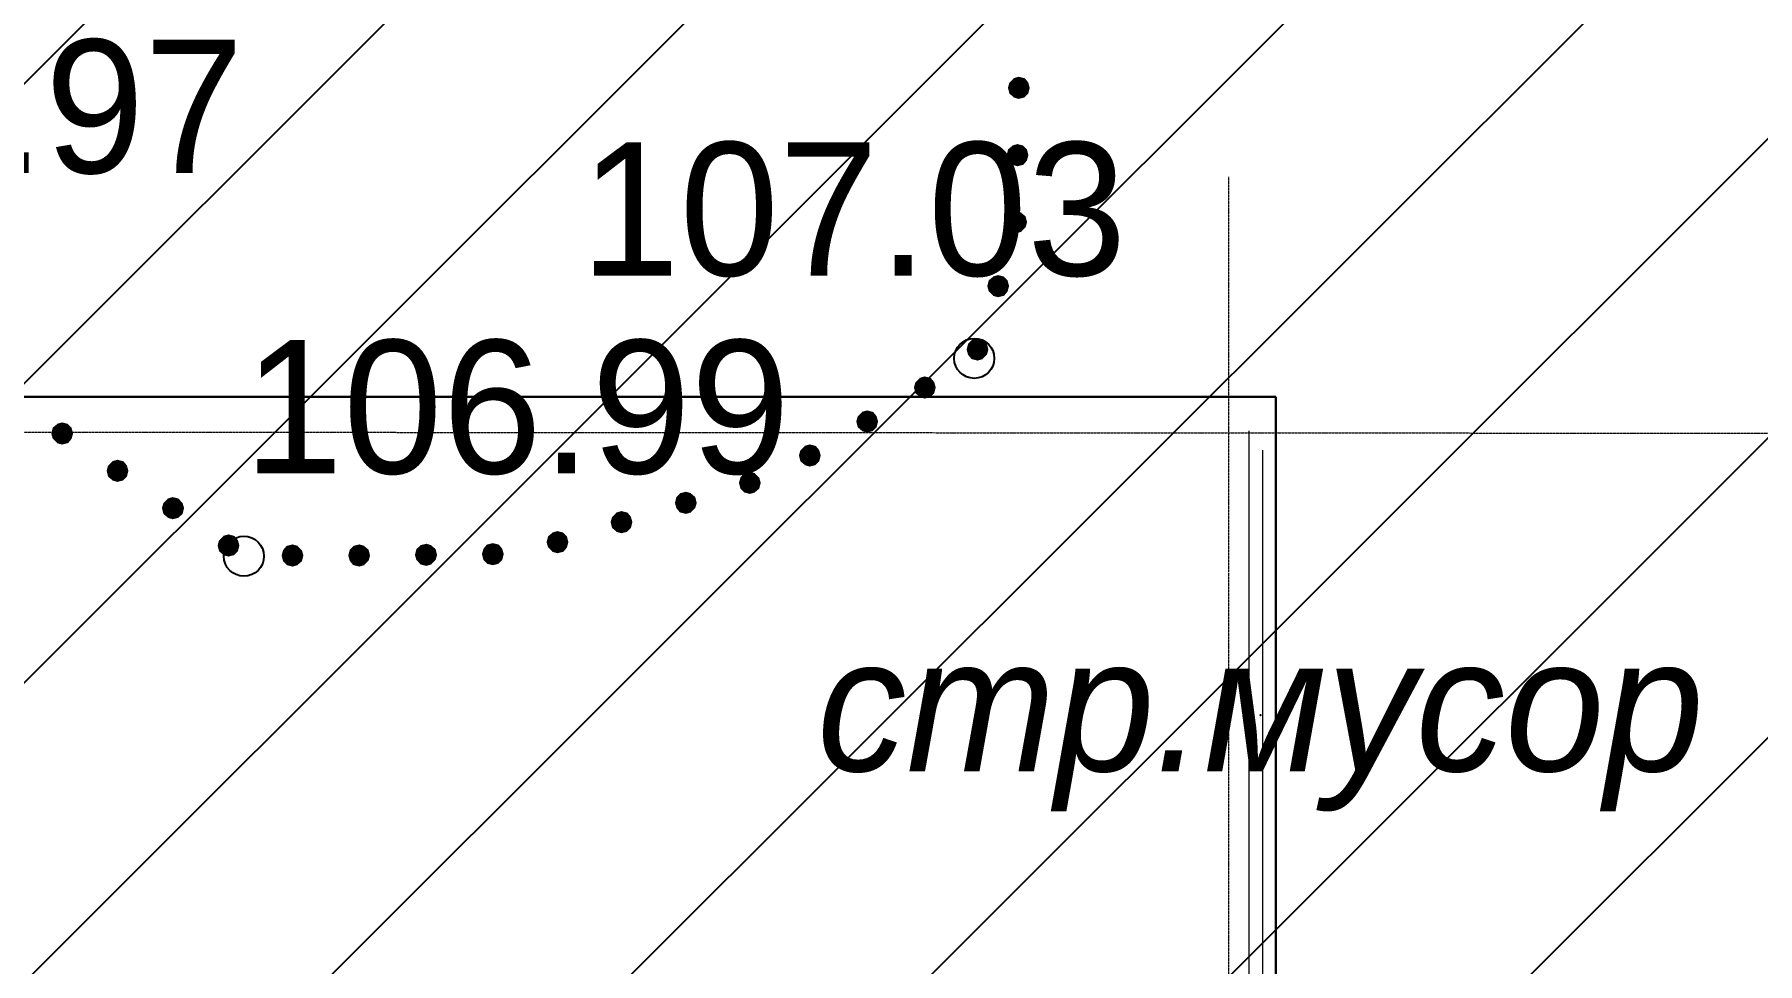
# Model space of a CAD drawing. Header units: millimetres. Extents: x 172667 to 1873135, y -274708 to 168495.
# Drawn here: x 1831319 to 1844224, y 71252 to 78216 of the extents above; entities that cross this region are included whole.
import ezdxf
from ezdxf.enums import TextEntityAlignment as Align

# ---------------------------------------------------------------- set-up
doc = ezdxf.new("R2010")
doc.units = ezdxf.units.MM
doc.linetypes.add('ADSK_Линия сетки', pattern=[25, 20, -2.5, 0, -2.5])
doc.layers.add('_ТОПО', color=253, linetype='Continuous')
doc.layers.add('SC007', color=7, linetype='Continuous')
for name, color, linetype, lineweight in [('Оси', 10, 'Continuous', 0), ('Перекрытие', 7, 'Continuous', 9), ('Стены отделка', 7, 'Continuous', 40)]:
    doc.layers.add(name, color=color, linetype=linetype, lineweight=lineweight)
doc.styles.add('1', font='', dxfattribs={"height": 0.000909972})
doc.styles.add('F2', font='', dxfattribs={"height": 0.000909972})
doc.styles.get('1').set_extended_font_data('D431', italic=True)
doc.styles.get('F2').set_extended_font_data('D431')

# ---------------------------------------------------------------- blocks, each defined once
blk = doc.blocks.new('SYMBOL2060001')
at = {"layer": 'SC007'}
blk.add_circle((0, 0), 0.15, dxfattribs=at)

msp = doc.modelspace()

# ---------------------------------------------------------------- hatches: boundary and pattern name
h = msp.add_hatch()
h.set_pattern_fill('ANSI31', color=30, scale=500)
h.paths.add_polyline_path([(1815477.8, 83886.2), (1850035.1, 83412.2), (1849138.2, 7719.4), (1815477.8, 8078.9)])
at = {"layer": '_ТОПО', "linetype": 'ByBlock', "lineweight": -2}
for points in [[(1838691.2, 77740.1), (1838731.2, 77750.1), (1838756.2, 77775.1), (1838766.2, 77815.1), (1838756.2, 77850.1), (1838731.2, 77880.1), (1838691.2, 77890.1), (1838656.2, 77880.1), (1838626.2, 77850.1), (1838616.2, 77815.1), (1838626.2, 77775.1), (1838656.2, 77750.1)], [(1838681.2, 77235.1), (1838721.2, 77245.1), (1838746.2, 77275.1), (1838756.2, 77310.1), (1838746.2, 77350.1), (1838721.2, 77375.1), (1838681.2, 77385.1), (1838646.2, 77375.1), (1838616.2, 77350.1), (1838606.2, 77310.1), (1838616.2, 77275.1), (1838646.2, 77245.1)], [(1838671.2, 76735.1), (1838706.2, 76745.1), (1838736.2, 76775.1), (1838746.2, 76810.1), (1838736.2, 76850.1), (1838706.2, 76875.1), (1838671.2, 76885.1), (1838631.2, 76875.1), (1838606.2, 76850.1), (1838596.2, 76810.1), (1838606.2, 76775.1), (1838631.2, 76745.1)], [(1838536.2, 76255.1), (1838576.2, 76265.1), (1838601.2, 76295.1), (1838611.2, 76330.1), (1838601.2, 76370.1), (1838576.2, 76395.1), (1838536.2, 76405.1), (1838501.2, 76395.1), (1838471.2, 76370.1), (1838461.2, 76330.1), (1838471.2, 76295.1), (1838501.2, 76265.1)], [(1838381.2, 75780.1), (1838416.2, 75790.1), (1838446.2, 75820.1), (1838456.2, 75855.1), (1838446.2, 75895.1), (1838416.2, 75920.1), (1838381.2, 75930.1), (1838341.2, 75920.1), (1838316.2, 75895.1), (1838306.2, 75855.1), (1838316.2, 75820.1), (1838341.2, 75790.1)], [(1837986.2, 75495.1), (1838026.2, 75505.1), (1838051.2, 75530.1), (1838061.2, 75570.1), (1838051.2, 75605.1), (1838026.2, 75635.1), (1837986.2, 75645.1), (1837951.2, 75635.1), (1837921.2, 75605.1), (1837911.2, 75570.1), (1837921.2, 75530.1), (1837951.2, 75505.1)], [(1837556.2, 75240.1), (1837596.2, 75250.1), (1837621.2, 75275.1), (1837631.2, 75315.1), (1837621.2, 75350.1), (1837596.2, 75380.1), (1837556.2, 75390.1), (1837521.2, 75380.1), (1837491.2, 75350.1), (1837481.2, 75315.1), (1837491.2, 75275.1), (1837521.2, 75250.1)], [(1831526.2, 75150.1), (1831566.2, 75160.1), (1831591.2, 75190.1), (1831601.2, 75225.1), (1831591.2, 75265.1), (1831566.2, 75290.1), (1831526.2, 75300.1), (1831491.2, 75290.1), (1831461.2, 75265.1), (1831451.2, 75225.1), (1831461.2, 75190.1), (1831491.2, 75160.1)], [(1837126.2, 74985.1), (1837166.2, 74995.1), (1837191.2, 75020.1), (1837201.2, 75060.1), (1837191.2, 75095.1), (1837166.2, 75125.1), (1837126.2, 75135.1), (1837091.2, 75125.1), (1837061.2, 75095.1), (1837051.2, 75060.1), (1837061.2, 75020.1), (1837091.2, 74995.1)], [(1831941.2, 74870.1), (1831981.2, 74880.1), (1832006.2, 74905.1), (1832016.2, 74945.1), (1832006.2, 74980.1), (1831981.2, 75010.1), (1831941.2, 75020.1), (1831906.2, 75010.1), (1831876.2, 74980.1), (1831866.2, 74945.1), (1831876.2, 74905.1), (1831906.2, 74880.1)], [(1836676.2, 74780.1), (1836711.2, 74790.1), (1836741.2, 74815.1), (1836751.2, 74855.1), (1836741.2, 74890.1), (1836711.2, 74920.1), (1836676.2, 74930.1), (1836636.2, 74920.1), (1836611.2, 74890.1), (1836601.2, 74855.1), (1836611.2, 74815.1), (1836636.2, 74790.1)], [(1832356.2, 74590.1), (1832396.2, 74600.1), (1832421.2, 74625.1), (1832431.2, 74665.1), (1832421.2, 74700.1), (1832396.2, 74730.1), (1832356.2, 74740.1), (1832321.2, 74730.1), (1832291.2, 74700.1), (1832281.2, 74665.1), (1832291.2, 74625.1), (1832321.2, 74600.1)], [(1836196.2, 74630.1), (1836231.2, 74640.1), (1836261.2, 74670.1), (1836271.2, 74705.1), (1836261.2, 74745.1), (1836231.2, 74770.1), (1836196.2, 74780.1), (1836156.2, 74770.1), (1836131.2, 74745.1), (1836121.2, 74705.1), (1836131.2, 74670.1), (1836156.2, 74640.1)], [(1835716.2, 74485.1), (1835756.2, 74495.1), (1835781.2, 74520.1), (1835791.2, 74560.1), (1835781.2, 74595.1), (1835756.2, 74625.1), (1835716.2, 74635.1), (1835681.2, 74625.1), (1835651.2, 74595.1), (1835641.2, 74560.1), (1835651.2, 74520.1), (1835681.2, 74495.1)], [(1835236.2, 74335.1), (1835276.2, 74345.1), (1835301.2, 74375.1), (1835311.2, 74410.1), (1835301.2, 74450.1), (1835276.2, 74475.1), (1835236.2, 74485.1), (1835201.2, 74475.1), (1835171.2, 74450.1), (1835161.2, 74410.1), (1835171.2, 74375.1), (1835201.2, 74345.1)], [(1832771.2, 74310.1), (1832811.2, 74320.1), (1832836.2, 74345.1), (1832846.2, 74385.1), (1832836.2, 74420.1), (1832811.2, 74450.1), (1832771.2, 74460.1), (1832736.2, 74450.1), (1832706.2, 74420.1), (1832696.2, 74385.1), (1832706.2, 74345.1), (1832736.2, 74320.1)], [(1833251.2, 74235.1), (1833286.2, 74245.1), (1833316.2, 74270.1), (1833326.2, 74310.1), (1833316.2, 74345.1), (1833286.2, 74375.1), (1833251.2, 74385.1), (1833211.2, 74375.1), (1833186.2, 74345.1), (1833176.2, 74310.1), (1833186.2, 74270.1), (1833211.2, 74245.1)], [(1833751.2, 74235.1), (1833786.2, 74245.1), (1833816.2, 74275.1), (1833826.2, 74310.1), (1833816.2, 74350.1), (1833786.2, 74375.1), (1833751.2, 74385.1), (1833711.2, 74375.1), (1833686.2, 74350.1), (1833676.2, 74310.1), (1833686.2, 74275.1), (1833711.2, 74245.1)], [(1834251.2, 74240.1), (1834286.2, 74250.1), (1834316.2, 74280.1), (1834326.2, 74315.1), (1834316.2, 74355.1), (1834286.2, 74380.1), (1834251.2, 74390.1), (1834211.2, 74380.1), (1834186.2, 74355.1), (1834176.2, 74315.1), (1834186.2, 74280.1), (1834211.2, 74250.1)], [(1834751.2, 74245.1), (1834791.2, 74255.1), (1834816.2, 74280.1), (1834826.2, 74320.1), (1834816.2, 74355.1), (1834791.2, 74385.1), (1834751.2, 74395.1), (1834711.2, 74385.1), (1834686.2, 74355.1), (1834676.2, 74320.1), (1834686.2, 74280.1), (1834711.2, 74255.1)]]:
    msp.add_hatch(color=8, dxfattribs=at).paths.add_polyline_path(points)

# ---------------------------------------------------------------- linework, layer by layer
at = {"lineweight": 30, "elevation": 3738.5}
msp.add_lwpolyline([(1840615.2, 75499), (1817365.2, 75499), (1817365.2, 15249), (1840615.2, 15249)], close=True, dxfattribs=at)
at = {"layer": '_ТОПО', "color": 8, "linetype": 'ByBlock', "lineweight": -2, "elevation": 80850.6, "flags": 128}
for points in [[(1838691.2, 77740.1), (1838731.2, 77750.1), (1838756.2, 77775.1), (1838766.2, 77815.1), (1838756.2, 77850.1), (1838731.2, 77880.1), (1838691.2, 77890.1), (1838656.2, 77880.1), (1838626.2, 77850.1), (1838616.2, 77815.1), (1838626.2, 77775.1), (1838656.2, 77750.1), (1838691.2, 77740.1)], [(1838691.2, 77740.1), (1838731.2, 77750.1), (1838756.2, 77775.1), (1838766.2, 77815.1), (1838756.2, 77850.1), (1838731.2, 77880.1), (1838691.2, 77890.1), (1838656.2, 77880.1), (1838626.2, 77850.1), (1838616.2, 77815.1), (1838626.2, 77775.1), (1838656.2, 77750.1), (1838691.2, 77740.1)], [(1838681.2, 77235.1), (1838721.2, 77245.1), (1838746.2, 77275.1), (1838756.2, 77310.1), (1838746.2, 77350.1), (1838721.2, 77375.1), (1838681.2, 77385.1), (1838646.2, 77375.1), (1838616.2, 77350.1), (1838606.2, 77310.1), (1838616.2, 77275.1), (1838646.2, 77245.1), (1838681.2, 77235.1)], [(1838681.2, 77235.1), (1838721.2, 77245.1), (1838746.2, 77275.1), (1838756.2, 77310.1), (1838746.2, 77350.1), (1838721.2, 77375.1), (1838681.2, 77385.1), (1838646.2, 77375.1), (1838616.2, 77350.1), (1838606.2, 77310.1), (1838616.2, 77275.1), (1838646.2, 77245.1), (1838681.2, 77235.1)], [(1838671.2, 76735.1), (1838706.2, 76745.1), (1838736.2, 76775.1), (1838746.2, 76810.1), (1838736.2, 76850.1), (1838706.2, 76875.1), (1838671.2, 76885.1), (1838631.2, 76875.1), (1838606.2, 76850.1), (1838596.2, 76810.1), (1838606.2, 76775.1), (1838631.2, 76745.1), (1838671.2, 76735.1)], [(1838671.2, 76735.1), (1838706.2, 76745.1), (1838736.2, 76775.1), (1838746.2, 76810.1), (1838736.2, 76850.1), (1838706.2, 76875.1), (1838671.2, 76885.1), (1838631.2, 76875.1), (1838606.2, 76850.1), (1838596.2, 76810.1), (1838606.2, 76775.1), (1838631.2, 76745.1), (1838671.2, 76735.1)], [(1838536.2, 76255.1), (1838576.2, 76265.1), (1838601.2, 76295.1), (1838611.2, 76330.1), (1838601.2, 76370.1), (1838576.2, 76395.1), (1838536.2, 76405.1), (1838501.2, 76395.1), (1838471.2, 76370.1), (1838461.2, 76330.1), (1838471.2, 76295.1), (1838501.2, 76265.1), (1838536.2, 76255.1)], [(1838536.2, 76255.1), (1838576.2, 76265.1), (1838601.2, 76295.1), (1838611.2, 76330.1), (1838601.2, 76370.1), (1838576.2, 76395.1), (1838536.2, 76405.1), (1838501.2, 76395.1), (1838471.2, 76370.1), (1838461.2, 76330.1), (1838471.2, 76295.1), (1838501.2, 76265.1), (1838536.2, 76255.1)], [(1838381.2, 75780.1), (1838416.2, 75790.1), (1838446.2, 75820.1), (1838456.2, 75855.1), (1838446.2, 75895.1), (1838416.2, 75920.1), (1838381.2, 75930.1), (1838341.2, 75920.1), (1838316.2, 75895.1), (1838306.2, 75855.1), (1838316.2, 75820.1), (1838341.2, 75790.1), (1838381.2, 75780.1)], [(1838381.2, 75780.1), (1838416.2, 75790.1), (1838446.2, 75820.1), (1838456.2, 75855.1), (1838446.2, 75895.1), (1838416.2, 75920.1), (1838381.2, 75930.1), (1838341.2, 75920.1), (1838316.2, 75895.1), (1838306.2, 75855.1), (1838316.2, 75820.1), (1838341.2, 75790.1), (1838381.2, 75780.1)], [(1837986.2, 75495.1), (1838026.2, 75505.1), (1838051.2, 75530.1), (1838061.2, 75570.1), (1838051.2, 75605.1), (1838026.2, 75635.1), (1837986.2, 75645.1), (1837951.2, 75635.1), (1837921.2, 75605.1), (1837911.2, 75570.1), (1837921.2, 75530.1), (1837951.2, 75505.1), (1837986.2, 75495.1)], [(1837986.2, 75495.1), (1838026.2, 75505.1), (1838051.2, 75530.1), (1838061.2, 75570.1), (1838051.2, 75605.1), (1838026.2, 75635.1), (1837986.2, 75645.1), (1837951.2, 75635.1), (1837921.2, 75605.1), (1837911.2, 75570.1), (1837921.2, 75530.1), (1837951.2, 75505.1), (1837986.2, 75495.1)], [(1837556.2, 75240.1), (1837596.2, 75250.1), (1837621.2, 75275.1), (1837631.2, 75315.1), (1837621.2, 75350.1), (1837596.2, 75380.1), (1837556.2, 75390.1), (1837521.2, 75380.1), (1837491.2, 75350.1), (1837481.2, 75315.1), (1837491.2, 75275.1), (1837521.2, 75250.1), (1837556.2, 75240.1)], [(1837556.2, 75240.1), (1837596.2, 75250.1), (1837621.2, 75275.1), (1837631.2, 75315.1), (1837621.2, 75350.1), (1837596.2, 75380.1), (1837556.2, 75390.1), (1837521.2, 75380.1), (1837491.2, 75350.1), (1837481.2, 75315.1), (1837491.2, 75275.1), (1837521.2, 75250.1), (1837556.2, 75240.1)], [(1831526.2, 75150.1), (1831566.2, 75160.1), (1831591.2, 75190.1), (1831601.2, 75225.1), (1831591.2, 75265.1), (1831566.2, 75290.1), (1831526.2, 75300.1), (1831491.2, 75290.1), (1831461.2, 75265.1), (1831451.2, 75225.1), (1831461.2, 75190.1), (1831491.2, 75160.1), (1831526.2, 75150.1)], [(1831526.2, 75150.1), (1831566.2, 75160.1), (1831591.2, 75190.1), (1831601.2, 75225.1), (1831591.2, 75265.1), (1831566.2, 75290.1), (1831526.2, 75300.1), (1831491.2, 75290.1), (1831461.2, 75265.1), (1831451.2, 75225.1), (1831461.2, 75190.1), (1831491.2, 75160.1), (1831526.2, 75150.1)], [(1837126.2, 74985.1), (1837166.2, 74995.1), (1837191.2, 75020.1), (1837201.2, 75060.1), (1837191.2, 75095.1), (1837166.2, 75125.1), (1837126.2, 75135.1), (1837091.2, 75125.1), (1837061.2, 75095.1), (1837051.2, 75060.1), (1837061.2, 75020.1), (1837091.2, 74995.1), (1837126.2, 74985.1)], [(1837126.2, 74985.1), (1837166.2, 74995.1), (1837191.2, 75020.1), (1837201.2, 75060.1), (1837191.2, 75095.1), (1837166.2, 75125.1), (1837126.2, 75135.1), (1837091.2, 75125.1), (1837061.2, 75095.1), (1837051.2, 75060.1), (1837061.2, 75020.1), (1837091.2, 74995.1), (1837126.2, 74985.1)], [(1831941.2, 74870.1), (1831981.2, 74880.1), (1832006.2, 74905.1), (1832016.2, 74945.1), (1832006.2, 74980.1), (1831981.2, 75010.1), (1831941.2, 75020.1), (1831906.2, 75010.1), (1831876.2, 74980.1), (1831866.2, 74945.1), (1831876.2, 74905.1), (1831906.2, 74880.1), (1831941.2, 74870.1)], [(1831941.2, 74870.1), (1831981.2, 74880.1), (1832006.2, 74905.1), (1832016.2, 74945.1), (1832006.2, 74980.1), (1831981.2, 75010.1), (1831941.2, 75020.1), (1831906.2, 75010.1), (1831876.2, 74980.1), (1831866.2, 74945.1), (1831876.2, 74905.1), (1831906.2, 74880.1), (1831941.2, 74870.1)], [(1836676.2, 74780.1), (1836711.2, 74790.1), (1836741.2, 74815.1), (1836751.2, 74855.1), (1836741.2, 74890.1), (1836711.2, 74920.1), (1836676.2, 74930.1), (1836636.2, 74920.1), (1836611.2, 74890.1), (1836601.2, 74855.1), (1836611.2, 74815.1), (1836636.2, 74790.1), (1836676.2, 74780.1)], [(1836676.2, 74780.1), (1836711.2, 74790.1), (1836741.2, 74815.1), (1836751.2, 74855.1), (1836741.2, 74890.1), (1836711.2, 74920.1), (1836676.2, 74930.1), (1836636.2, 74920.1), (1836611.2, 74890.1), (1836601.2, 74855.1), (1836611.2, 74815.1), (1836636.2, 74790.1), (1836676.2, 74780.1)], [(1832356.2, 74590.1), (1832396.2, 74600.1), (1832421.2, 74625.1), (1832431.2, 74665.1), (1832421.2, 74700.1), (1832396.2, 74730.1), (1832356.2, 74740.1), (1832321.2, 74730.1), (1832291.2, 74700.1), (1832281.2, 74665.1), (1832291.2, 74625.1), (1832321.2, 74600.1), (1832356.2, 74590.1)], [(1832356.2, 74590.1), (1832396.2, 74600.1), (1832421.2, 74625.1), (1832431.2, 74665.1), (1832421.2, 74700.1), (1832396.2, 74730.1), (1832356.2, 74740.1), (1832321.2, 74730.1), (1832291.2, 74700.1), (1832281.2, 74665.1), (1832291.2, 74625.1), (1832321.2, 74600.1), (1832356.2, 74590.1)], [(1836196.2, 74630.1), (1836231.2, 74640.1), (1836261.2, 74670.1), (1836271.2, 74705.1), (1836261.2, 74745.1), (1836231.2, 74770.1), (1836196.2, 74780.1), (1836156.2, 74770.1), (1836131.2, 74745.1), (1836121.2, 74705.1), (1836131.2, 74670.1), (1836156.2, 74640.1), (1836196.2, 74630.1)], [(1836196.2, 74630.1), (1836231.2, 74640.1), (1836261.2, 74670.1), (1836271.2, 74705.1), (1836261.2, 74745.1), (1836231.2, 74770.1), (1836196.2, 74780.1), (1836156.2, 74770.1), (1836131.2, 74745.1), (1836121.2, 74705.1), (1836131.2, 74670.1), (1836156.2, 74640.1), (1836196.2, 74630.1)], [(1835716.2, 74485.1), (1835756.2, 74495.1), (1835781.2, 74520.1), (1835791.2, 74560.1), (1835781.2, 74595.1), (1835756.2, 74625.1), (1835716.2, 74635.1), (1835681.2, 74625.1), (1835651.2, 74595.1), (1835641.2, 74560.1), (1835651.2, 74520.1), (1835681.2, 74495.1), (1835716.2, 74485.1)], [(1835716.2, 74485.1), (1835756.2, 74495.1), (1835781.2, 74520.1), (1835791.2, 74560.1), (1835781.2, 74595.1), (1835756.2, 74625.1), (1835716.2, 74635.1), (1835681.2, 74625.1), (1835651.2, 74595.1), (1835641.2, 74560.1), (1835651.2, 74520.1), (1835681.2, 74495.1), (1835716.2, 74485.1)], [(1835236.2, 74335.1), (1835276.2, 74345.1), (1835301.2, 74375.1), (1835311.2, 74410.1), (1835301.2, 74450.1), (1835276.2, 74475.1), (1835236.2, 74485.1), (1835201.2, 74475.1), (1835171.2, 74450.1), (1835161.2, 74410.1), (1835171.2, 74375.1), (1835201.2, 74345.1), (1835236.2, 74335.1)], [(1835236.2, 74335.1), (1835276.2, 74345.1), (1835301.2, 74375.1), (1835311.2, 74410.1), (1835301.2, 74450.1), (1835276.2, 74475.1), (1835236.2, 74485.1), (1835201.2, 74475.1), (1835171.2, 74450.1), (1835161.2, 74410.1), (1835171.2, 74375.1), (1835201.2, 74345.1), (1835236.2, 74335.1)], [(1832771.2, 74310.1), (1832811.2, 74320.1), (1832836.2, 74345.1), (1832846.2, 74385.1), (1832836.2, 74420.1), (1832811.2, 74450.1), (1832771.2, 74460.1), (1832736.2, 74450.1), (1832706.2, 74420.1), (1832696.2, 74385.1), (1832706.2, 74345.1), (1832736.2, 74320.1), (1832771.2, 74310.1)], [(1832771.2, 74310.1), (1832811.2, 74320.1), (1832836.2, 74345.1), (1832846.2, 74385.1), (1832836.2, 74420.1), (1832811.2, 74450.1), (1832771.2, 74460.1), (1832736.2, 74450.1), (1832706.2, 74420.1), (1832696.2, 74385.1), (1832706.2, 74345.1), (1832736.2, 74320.1), (1832771.2, 74310.1)], [(1833251.2, 74235.1), (1833286.2, 74245.1), (1833316.2, 74270.1), (1833326.2, 74310.1), (1833316.2, 74345.1), (1833286.2, 74375.1), (1833251.2, 74385.1), (1833211.2, 74375.1), (1833186.2, 74345.1), (1833176.2, 74310.1), (1833186.2, 74270.1), (1833211.2, 74245.1), (1833251.2, 74235.1)], [(1833251.2, 74235.1), (1833286.2, 74245.1), (1833316.2, 74270.1), (1833326.2, 74310.1), (1833316.2, 74345.1), (1833286.2, 74375.1), (1833251.2, 74385.1), (1833211.2, 74375.1), (1833186.2, 74345.1), (1833176.2, 74310.1), (1833186.2, 74270.1), (1833211.2, 74245.1), (1833251.2, 74235.1)], [(1833751.2, 74235.1), (1833786.2, 74245.1), (1833816.2, 74275.1), (1833826.2, 74310.1), (1833816.2, 74350.1), (1833786.2, 74375.1), (1833751.2, 74385.1), (1833711.2, 74375.1), (1833686.2, 74350.1), (1833676.2, 74310.1), (1833686.2, 74275.1), (1833711.2, 74245.1), (1833751.2, 74235.1)], [(1833751.2, 74235.1), (1833786.2, 74245.1), (1833816.2, 74275.1), (1833826.2, 74310.1), (1833816.2, 74350.1), (1833786.2, 74375.1), (1833751.2, 74385.1), (1833711.2, 74375.1), (1833686.2, 74350.1), (1833676.2, 74310.1), (1833686.2, 74275.1), (1833711.2, 74245.1), (1833751.2, 74235.1)], [(1834251.2, 74240.1), (1834286.2, 74250.1), (1834316.2, 74280.1), (1834326.2, 74315.1), (1834316.2, 74355.1), (1834286.2, 74380.1), (1834251.2, 74390.1), (1834211.2, 74380.1), (1834186.2, 74355.1), (1834176.2, 74315.1), (1834186.2, 74280.1), (1834211.2, 74250.1), (1834251.2, 74240.1)], [(1834251.2, 74240.1), (1834286.2, 74250.1), (1834316.2, 74280.1), (1834326.2, 74315.1), (1834316.2, 74355.1), (1834286.2, 74380.1), (1834251.2, 74390.1), (1834211.2, 74380.1), (1834186.2, 74355.1), (1834176.2, 74315.1), (1834186.2, 74280.1), (1834211.2, 74250.1), (1834251.2, 74240.1)], [(1834751.2, 74245.1), (1834791.2, 74255.1), (1834816.2, 74280.1), (1834826.2, 74320.1), (1834816.2, 74355.1), (1834791.2, 74385.1), (1834751.2, 74395.1), (1834711.2, 74385.1), (1834686.2, 74355.1), (1834676.2, 74320.1), (1834686.2, 74280.1), (1834711.2, 74255.1), (1834751.2, 74245.1)], [(1834751.2, 74245.1), (1834791.2, 74255.1), (1834816.2, 74280.1), (1834826.2, 74320.1), (1834816.2, 74355.1), (1834791.2, 74385.1), (1834751.2, 74395.1), (1834711.2, 74385.1), (1834686.2, 74355.1), (1834676.2, 74320.1), (1834686.2, 74280.1), (1834711.2, 74255.1), (1834751.2, 74245.1)]]:
    msp.add_lwpolyline(points, close=True, dxfattribs=at)
at = {"layer": '_ТОПО', "color": 8, "linetype": 'ByBlock', "lineweight": -2}
msp.add_point((1840500.6, 73113.9, 82566.3), dxfattribs=at)
at = {"layer": 'Оси', "linetype": 'ADSK_Линия сетки'}
for p, q in [((1840265.2, 139.4, 3738.5), (1840265.2, 77148.6, 3738.5)), ((1817365.2, 75244, 3738.5), (1851196.9, 75223, 3738.5))]:
    msp.add_line(p, q, dxfattribs=at)
at = {"layer": 'Перекрытие'}
msp.add_line((1840415.2, 69254, 3738.5), (1840415.2, 75244, 3738.5), dxfattribs=at)
at = {"layer": 'Стены отделка', "lineweight": 18}
for p, q in [((1840615.2, 75499, 3738.5), (1818720.2, 75499, 3738.5)), ((1840615.2, 14999, 3738.5), (1840615.2, 75499, 3738.5)), ((1840515.2, 75099, 3738.5), (1840515.2, 69399, 3738.5))]:
    msp.add_line(p, q, dxfattribs=at)

# ---------------------------------------------------------------- block references
at = {"layer": '_ТОПО', "color": 8, "linetype": 'ByBlock', "lineweight": -2, "xscale": 1000, "yscale": 1000, "zscale": 1000}
for p in [(1838357.2, 75788.1, 107032), (1832887.2, 74305.1, 106992)]:
    msp.add_blockref('SYMBOL2060001', p, dxfattribs=at)

# ---------------------------------------------------------------- texts
at = {"layer": '_ТОПО', "color": 8, "linetype": 'ByBlock', "lineweight": -2, "style": 'F2'}
for s, p in [('106.97', (1828795.2, 77677.1, 106969)), ('107.03', (1835407.2, 76908.1, 113782)), ('106.99', (1832887.2, 75425.1, 106992))]:
    msp.add_text(s, height=1000, dxfattribs=at).set_placement(p, align=Align.MIDDLE_LEFT)
at = {"layer": '_ТОПО', "color": 8, "linetype": 'ByBlock', "lineweight": -2, "style": '1'}
msp.add_text('стр.мусор', height=1000, dxfattribs=at).set_placement((1840500.6, 73193.9, 82566.3), align=Align.MIDDLE_CENTER)

doc.saveas('drawing.dxf')
